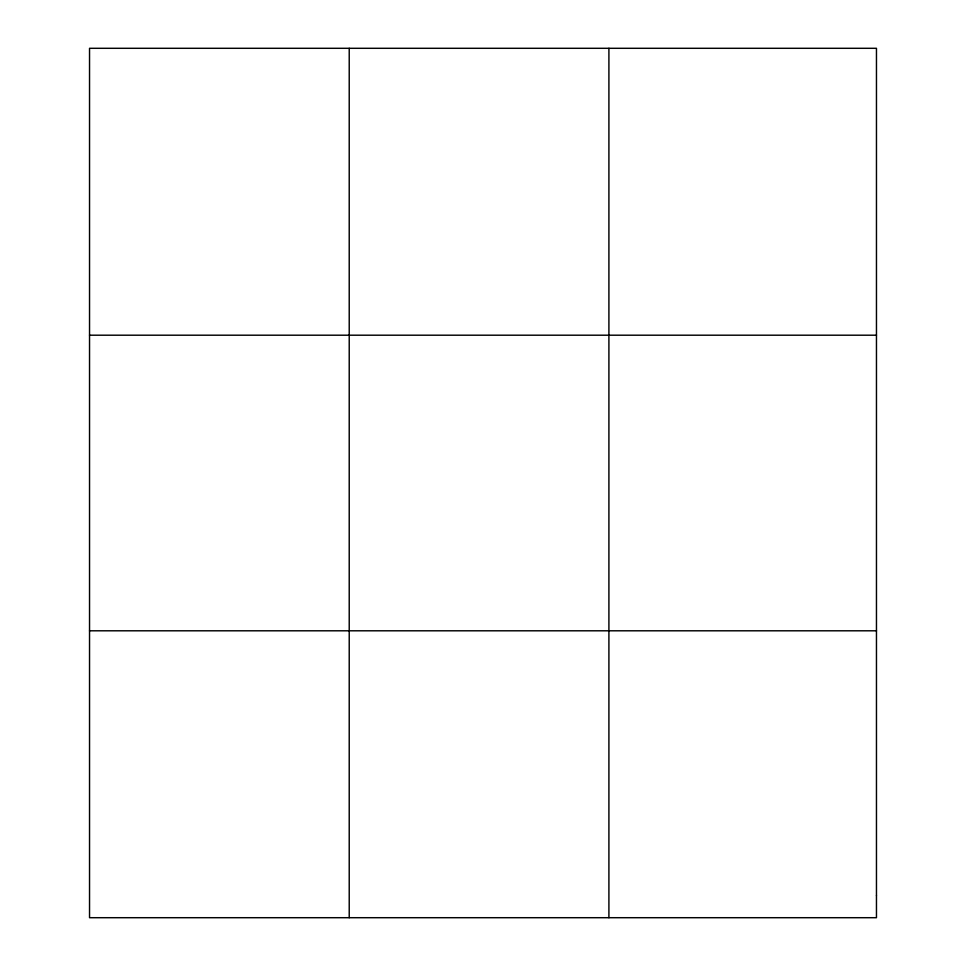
<?xml version="1.0" encoding="UTF-8"?>
<svg xmlns="http://www.w3.org/2000/svg" width="966" height="966" viewBox="0 0 966 966"><rect width="100%" height="100%" fill="white"/><g stroke="black" fill="none" stroke-linecap="round" stroke-linejoin="round"><path stroke-width="1.45" d="M349.221 48.3L349.221 917.7M608.906 48.3L608.906 917.7M89.536 335.202L876.464 335.202M89.536 630.798L876.464 630.798M876.464 895.627L876.464 917.7L89.536 917.7L89.536 48.3L876.464 48.3L876.464 895.627"/></g></svg>
